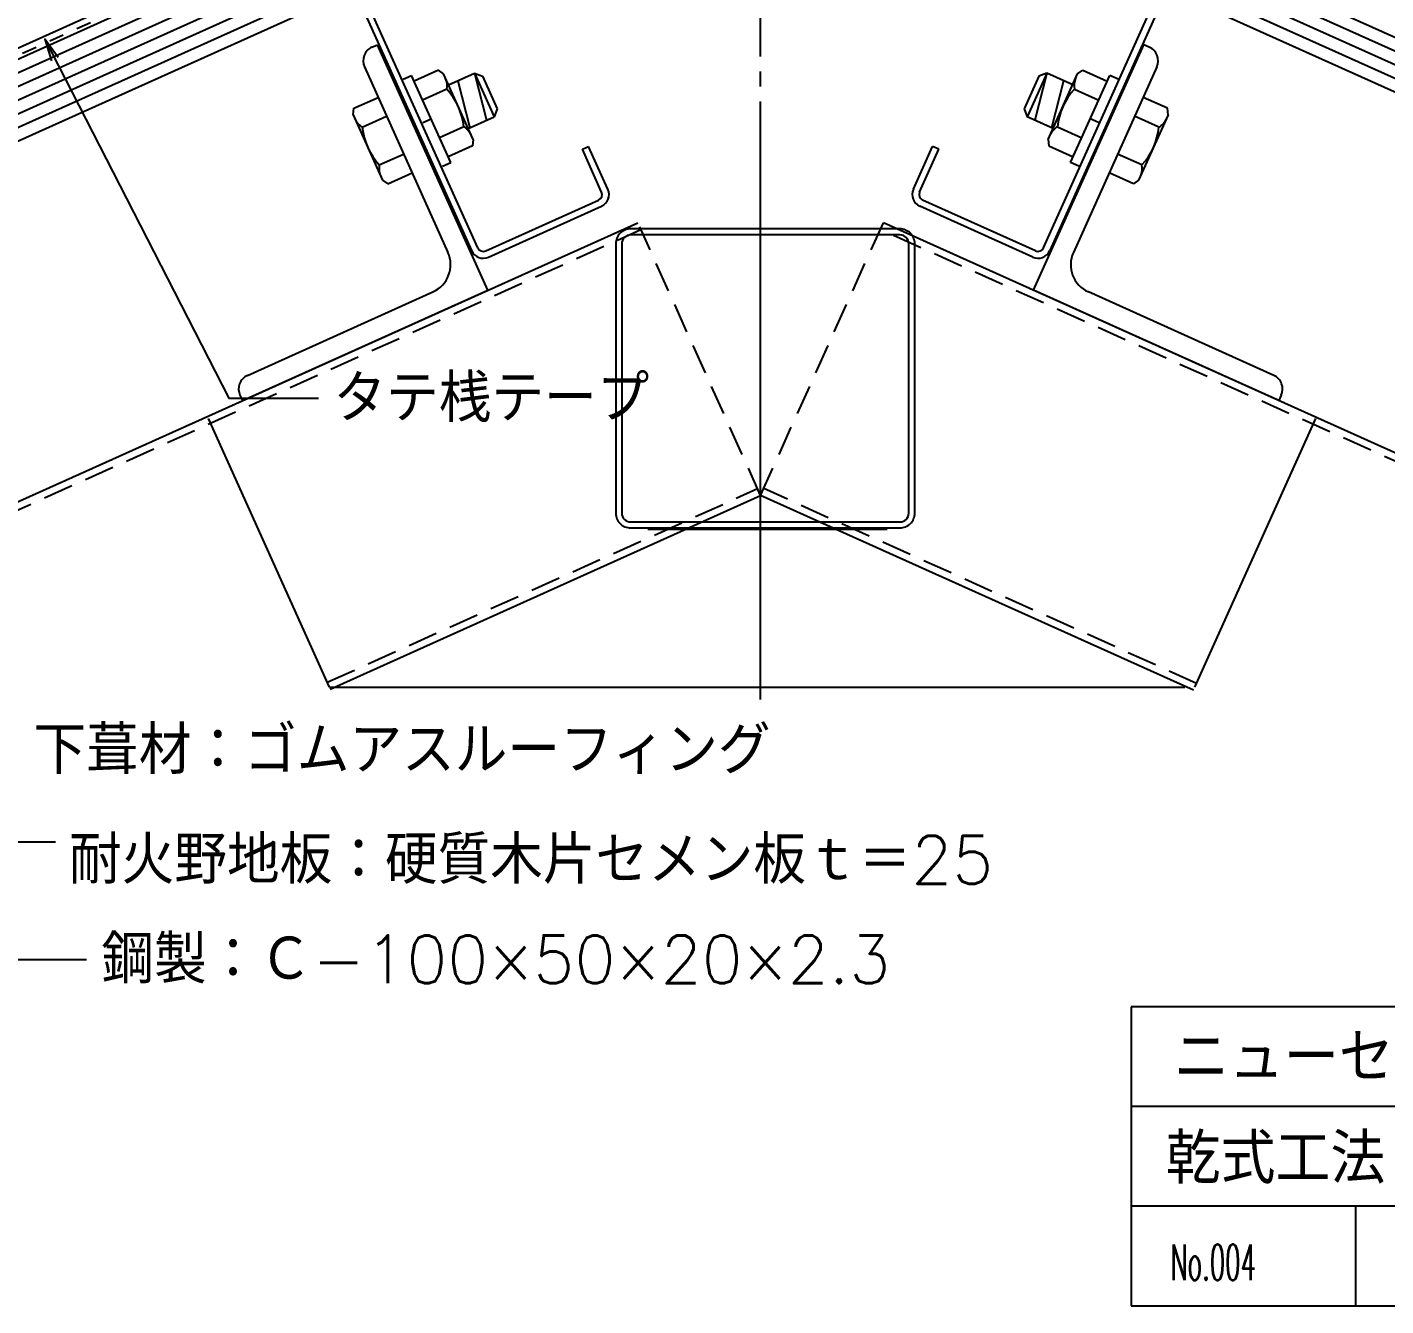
# Model space of a CAD drawing. Extents: x -1727 to 4652, y -2317 to 2357.
# Drawn here: x 479.4 to 933.6, y 30.3 to 457.9 of the extents above; entities that cross this region are included whole.
import ezdxf

# ---------------------------------------------------------------- set-up
doc = ezdxf.new("R2010")
doc.units = 0
doc.header["$LTSCALE"] = 5
for name, pattern in [('DASHDOT', [43, 40, -1, 1, -1]), ('DASHED2', [3, 2, -1]), ('DOT', [2, 1, -1])]:
    doc.linetypes.add(name, pattern=pattern)
for name, color, linetype in [('0-0', 7, 'CONTINUOUS'), ('0-1', 7, 'CONTINUOUS'), ('0-3', 7, 'CONTINUOUS'), ('0-4', 7, 'CONTINUOUS')]:
    doc.layers.add(name, color=color, linetype=linetype)
doc.styles.get("Standard").update_dxf_attribs({"font": 'txt.shx', "bigfont": 'extfont.shx'})

msp = doc.modelspace()

# ---------------------------------------------------------------- linework, layer by layer
at = {"layer": '0-0', "color": 7, "linetype": 'CONTINUOUS'}
for p, q in [((1448.494, 130.3427), (848.494, 130.3427)), ((848.494, 130.3427), (848.494, 30.3427)), ((1148.494, 97.0093), (848.494, 97.0093)), ((1148.494, 63.676), (848.494, 63.676)), ((923.494, 63.676), (923.494, 30.3427)), ((848.494, 30.3427), (1448.494, 30.3427))]:
    msp.add_line(p, q, dxfattribs=at)
at = {"layer": '0-1', "color": 7, "linetype": 'CONTINUOUS'}
msp.add_line((102.9661, 282.9583), (723.1989, 562.0598), dxfattribs=at)
at = {"layer": '0-1', "color": 7, "linetype": 'DOT'}
msp.add_line((103.8861, 280.9108), (723.5402, 559.7519), dxfattribs=at)
at = {"layer": '0-3', "color": 7, "linetype": 'CONTINUOUS'}
msp.add_line((451.0559, 185.4874), (488.885, 185.4874), dxfattribs=at)
for points in [[(485.2448, 453.8776), (546.7865, 333.7962), (576.7865, 333.7962)], [(489.7779, 447.7732), (485.2448, 453.8776), (487.553, 446.633)], [(363.2332, 390.6286), (469.1833, 146.1776), (499.1833, 146.1776)]]:
    msp.add_lwpolyline(points, dxfattribs=at)
at = {"layer": '0-4', "color": 4, "linetype": 'DASHDOT'}
msp.add_line((724.5022, 233.0339), (724.5022, 879.3248), dxfattribs=at)
at = {"layer": '0-4', "color": 3, "linetype": 'CONTINUOUS'}
for p, q in [((67.2673, 263.1753), (714.3317, 554.3536)), ((68.9771, 259.3756), (716.0416, 550.5539)), ((70.687, 255.5759), (717.7515, 546.7543)), ((1419.8406, 236.9705), (731.4307, 546.7543)), ((72.3968, 251.7762), (719.4614, 542.9547)), ((1418.1308, 233.1709), (729.7208, 542.9547)), ((74.1067, 247.9766), (721.1713, 539.155)), ((1416.4209, 229.3712), (728.0109, 539.155)), ((75.8165, 244.1769), (722.8812, 535.3554)), ((77.5264, 240.3772), (724.5911, 531.5557)), ((1413.0012, 221.7719), (724.5911, 531.5557)), ((1414.7111, 225.5715), (726.301, 535.3554))]:
    msp.add_line(p, q, dxfattribs=at)
at = {"layer": '0-4', "color": 4, "linetype": 'CONTINUOUS'}
for p, q in [((590.4286, 466.4959), (627.936, 383.1464)), ((630.0333, 384.0903), (592.5259, 467.44)), ((819.1489, 384.0903), (856.6563, 467.44)), ((858.7536, 466.4959), (821.2462, 383.1464)), ((594.6417, 451.1767), (596.4655, 451.9967)), ((633.3995, 369.9239), (596.4655, 451.9967)), ((815.7827, 369.9239), (852.7167, 451.9967)), ((854.5405, 451.1767), (852.7167, 451.9967)), ((592.1342, 444.5645), (620.0397, 382.5544)), ((605.1033, 440.5308), (607.8394, 441.7617)), ((620.971, 412.5825), (607.8394, 441.7617)), ((616.8615, 443.4723), (608.7191, 439.8081)), ((618.5989, 442.2205), (616.8615, 443.4723)), ((628.4485, 420.3342), (618.5989, 442.2205)), ((620.2417, 438.57), (628.9039, 442.4687)), ((628.9039, 442.4687), (635.4694, 427.8784)), ((628.9039, 442.4687), (631.5486, 441.4656)), ((628.9039, 442.4687), (632.8961, 426.7205)), ((631.5486, 441.4656), (636.4733, 430.5233)), ((817.6336, 441.4656), (812.7089, 430.5233)), ((820.2783, 442.4687), (813.7128, 427.8784)), ((820.2783, 442.4687), (816.2861, 426.7205)), ((820.2783, 442.4687), (817.6336, 441.4656)), ((828.9405, 438.57), (820.2783, 442.4687)), ((820.7337, 420.3342), (830.5833, 442.2205)), ((828.2112, 412.5825), (841.3428, 441.7617)), ((857.048, 444.5645), (829.1425, 382.5544)), ((830.5833, 442.2205), (832.3207, 443.4723)), ((832.3207, 443.4723), (840.4631, 439.8081)), ((844.0789, 440.5308), (841.3428, 441.7617)), ((619.7035, 437.1539), (611.5632, 433.49)), ((623.3476, 439.968), (627.341, 424.2199)), ((825.8346, 439.968), (821.8412, 424.2199)), ((829.4787, 437.1539), (837.619, 433.49)), ((588.5653, 430.738), (596.7065, 434.4021)), ((860.6169, 430.738), (852.4757, 434.4021)), ((588.3496, 428.6051), (588.5653, 430.738)), ((588.3496, 428.6051), (598.1991, 406.7185)), ((591.4085, 424.4199), (599.5497, 428.0829)), ((611.669, 425.9405), (614.4053, 427.1715)), ((626.8073, 423.9807), (635.4694, 427.8784)), ((636.4733, 430.5233), (635.4694, 427.8784)), ((812.7089, 430.5233), (813.7128, 427.8784)), ((822.3749, 423.9807), (813.7128, 427.8784)), ((837.5132, 425.9405), (834.7769, 427.1715)), ((857.7737, 424.4199), (849.6325, 428.0829)), ((860.8326, 428.6051), (850.9831, 406.7185)), ((860.8326, 428.6051), (860.6169, 430.738)), ((625.3895, 424.5194), (617.2482, 420.8562)), ((823.7927, 424.5194), (831.934, 420.8562)), ((628.2325, 418.2009), (620.0913, 414.537)), ((628.4485, 420.3342), (628.2325, 418.2009)), ((664.9917, 417.0381), (667.0893, 417.9818)), ((673.5321, 403.6646), (667.0893, 417.9818)), ((775.6501, 403.6646), (782.0929, 417.9818)), ((784.1905, 417.0381), (782.0929, 417.9818)), ((820.7337, 420.3342), (820.9497, 418.2009)), ((820.9497, 418.2009), (829.0909, 414.537)), ((597.0944, 411.7851), (605.2358, 415.4492)), ((671.4345, 402.7209), (664.9917, 417.0381)), ((777.7477, 402.7209), (784.1905, 417.0381)), ((852.0878, 411.7851), (843.9464, 415.4492)), ((599.9367, 405.467), (608.0788, 409.1308)), ((618.2346, 411.3504), (620.971, 412.5825)), ((830.9476, 411.3504), (828.2112, 412.5825)), ((849.2455, 405.467), (841.1034, 409.1308)), ((598.1991, 406.7185), (599.9367, 405.467)), ((850.9831, 406.7185), (849.2455, 405.467)), ((632.6779, 383.087), (670.4313, 400.0761)), ((816.5043, 383.087), (778.7509, 400.0761)), ((633.6218, 380.9896), (671.3751, 397.9788)), ((815.5604, 380.9896), (777.8071, 397.9788)), ((278.9881, 210.4268), (683.5547, 392.4814)), ((1203.1884, 195.5794), (765.6275, 392.4814)), ((771.1457, 390.4243), (681.1457, 390.4243)), ((771.1457, 388.4243), (681.1457, 388.4243)), ((676.1457, 385.4243), (676.1457, 295.4243)), ((678.1457, 385.4243), (678.1457, 295.4243)), ((774.1457, 295.4243), (774.1457, 385.4243)), ((776.1457, 295.4243), (776.1457, 385.4243)), ((551.3266, 332.9907), (633.3996, 369.9235)), ((553.013, 341.4258), (615.0241, 369.3313)), ((897.8556, 332.9907), (815.7826, 369.9235)), ((896.1692, 341.4258), (834.1581, 369.3313)), ((550.5057, 334.8146), (551.3266, 332.9907)), ((898.6765, 334.8146), (897.8556, 332.9907)), ((580.4052, 237.2066), (539.974, 327.0539)), ((869.7649, 237.2066), (910.1961, 327.0539)), ((580.7049, 236.5406), (724.5911, 301.2892)), ((869.2988, 236.1709), (724.5911, 301.2892)), ((681.1457, 292.4243), (771.1457, 292.4243)), ((681.1457, 290.4243), (771.1457, 290.4243)), ((766.8866, 289.9132), (686.8866, 289.9132)), ((580.4052, 237.2066), (866.4497, 237.2066))]:
    msp.add_line(p, q, dxfattribs=at)
at = {"layer": '0-4', "color": 4, "linetype": 'DASHED2'}
for p, q in [((724.5911, 301.2892), (684.1599, 391.1365)), ((724.5911, 301.2892), (765.7869, 392.8357)), ((280.0141, 208.147), (684.5806, 390.2016)), ((1202.1625, 193.2996), (764.6016, 390.2016)), ((579.679, 238.8204), (723.5652, 303.569)), ((870.3247, 238.4507), (725.617, 303.569))]:
    msp.add_line(p, q, dxfattribs=at)
at = {"layer": '0-4', "color": 4, "linetype": 'CONTINUOUS'}
for centre, radius, start, end in [((596.6924, 446.6166), 4.999, 114.22, 204.2307), ((852.4898, 446.6166), 4.999, 335.7693, 425.78), ((613.6501, 438.2373), 6.147, 349.8623, 383.8695), ((835.5321, 438.2373), 6.147, 156.1305, 190.1377), ((602.6419, 421.8807), 22.899, 6.6166, 41.8321), ((846.5403, 421.8807), 22.899, 138.1679, 173.3834), ((594.6151, 429.6663), 6.148, 204.5537, 238.556), ((854.5671, 429.6663), 6.148, 301.444, 335.4463), ((614.1916, 427.0759), 22.936, 186.6472, 221.804), ((622.1761, 419.2645), 6.158, 24.6009, 58.5556), ((827.0061, 419.2645), 6.158, 121.4444, 155.3991), ((834.9906, 427.0759), 22.936, 318.196, 353.3528), ((603.1489, 410.7046), 6.148, 169.878, 203.8927), ((846.0333, 410.7046), 6.148, 336.1073, 370.122), ((669.6106, 401.9), 2, 294.2279, 384.2279), ((669.6106, 401.9), 4.3, 294.2279, 384.2279), ((779.5716, 401.9), 4.3, 155.7721, 245.7721), ((779.5716, 401.9), 2, 155.7721, 245.7721), ((681.1457, 385.4243), 3, 90, 180), ((771.1457, 385.4243), 3, 0, 90), ((610.9183, 378.4516), 10.002, 294.2365, 384.2237), ((631.8572, 384.911), 4.3, 204.2279, 294.2279), ((631.8572, 384.911), 2, 204.2279, 294.2279), ((817.325, 384.911), 4.3, 245.7721, 335.7721), ((817.325, 384.911), 2, 245.7721, 335.7721), ((838.2639, 378.4516), 10.002, 155.7763, 245.7635), ((555.0638, 336.8664), 4.999, 114.22, 204.2307), ((894.1184, 336.8664), 4.999, 335.7693, 425.78), ((681.1457, 295.4243), 3, 180, 270), ((771.1457, 295.4243), 3, 270, 360)]:
    msp.add_arc(centre, radius, start, end, dxfattribs=at)
at = {"layer": '0-4', "color": 4, "linetype": 'DASHED2'}
for centre, start, end in [((681.1457, 385.4243), 90, 180), ((771.1457, 385.4243), 0, 90), ((681.1457, 295.4243), 180, 270), ((771.1457, 295.4243), 270, 360)]:
    msp.add_arc(centre, 5, start, end, dxfattribs=at)

# ---------------------------------------------------------------- texts
at = {"layer": '0-0', "color": 7}
for s, p in [('ニューセラFU\u3000鉄骨造', (862.799, 105.1164)), ('乾式工法\u3000陸棟強力棟', (859.9739, 71.2155))]:
    msp.add_text(s, height=16.7, dxfattribs=at).set_placement(p)
at = {"layer": '0-0', "color": 7, "width": 0.5}
msp.add_text('No.004', height=12, dxfattribs=at).set_placement((861.6458, 38.8711))
at = {"layer": '0-3', "color": 7}
for s, p in [('タテ桟テープ', (581.7865, 325.7962)), ('下葺材：ゴムアスルーフィング', (481.5064, 208.1763)), ('耐火野地板：硬質木片セメン板ｔ＝25', (493.3692, 171.4728)), ('鋼製：Ｃ-100×50×20×2.3', (504.1833, 138.1776))]:
    msp.add_text(s, height=16, dxfattribs=at).set_placement(p)

doc.saveas('drawing.dxf')
